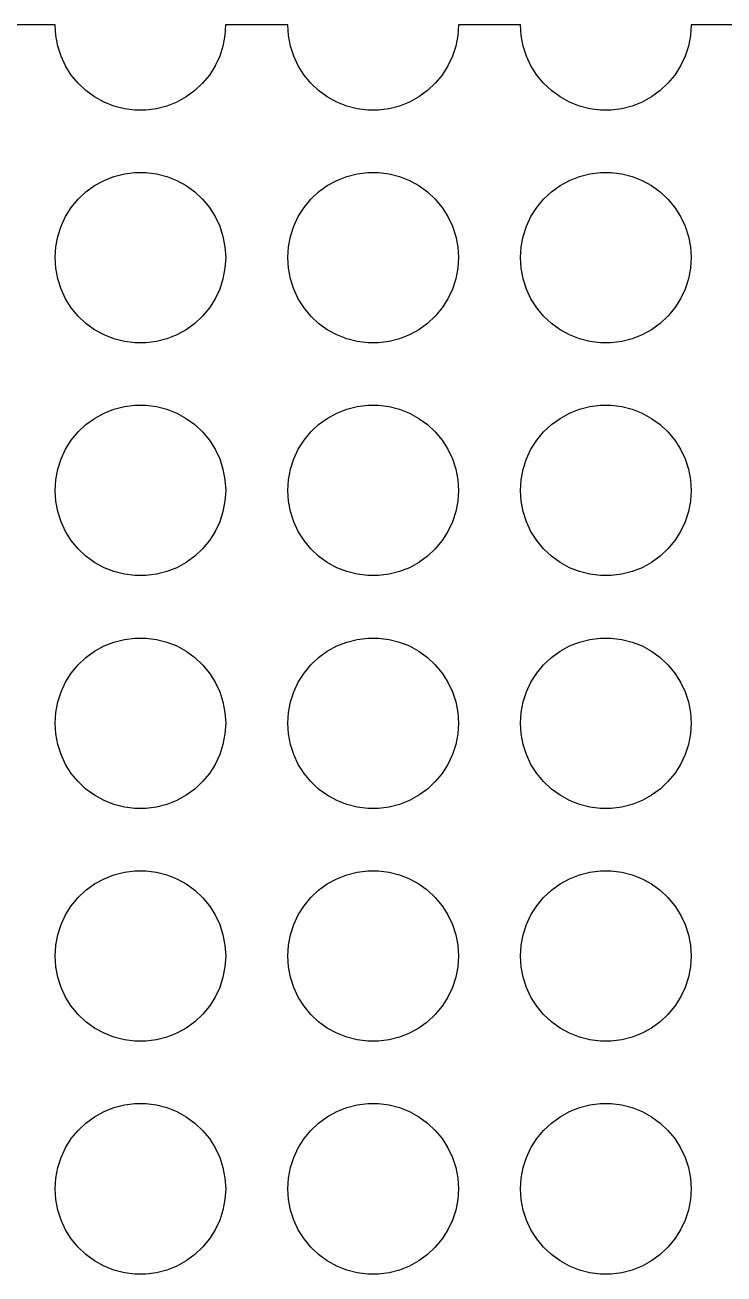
# Model space of a CAD drawing. Header units: metres. Extents: x -180 to 180, y -157 to 157.
# Drawn here: x 37.6 to 82.6, y 77 to 157.5 of the extents above; entities that cross this region are included whole.
import ezdxf

# ---------------------------------------------------------------- set-up
doc = ezdxf.new("R2010")
doc.units = ezdxf.units.M

msp = doc.modelspace()

# ---------------------------------------------------------------- linework, layer by layer
for p, q in [((39.5006, 157.49), (35.4994, 157.49)), ((39.5434, 156.811), (39.5006, 157.49)), ((50.4994, 157.49), (50.4566, 156.811)), ((54.5006, 157.49), (50.4994, 157.49)), ((54.5434, 156.811), (54.5006, 157.49)), ((65.4994, 157.49), (65.4566, 156.811)), ((69.5006, 157.49), (65.4994, 157.49)), ((69.5434, 156.811), (69.5006, 157.49)), ((80.4994, 157.49), (80.4566, 156.811)), ((84.5006, 157.49), (80.4994, 157.49)), ((39.6728, 156.132), (39.5434, 156.811)), ((39.8862, 155.475), (39.6728, 156.132)), ((50.3272, 156.132), (50.1138, 155.475)), ((50.4566, 156.811), (50.3272, 156.132)), ((54.6728, 156.132), (54.5434, 156.811)), ((54.8862, 155.475), (54.6728, 156.132)), ((65.3272, 156.132), (65.1138, 155.475)), ((65.4566, 156.811), (65.3272, 156.132)), ((69.6728, 156.132), (69.5434, 156.811)), ((69.8862, 155.475), (69.6728, 156.132)), ((80.3272, 156.132), (80.1138, 155.475)), ((80.4566, 156.811), (80.3272, 156.132)), ((40.1803, 154.85), (39.8862, 155.475)), ((50.1138, 155.475), (49.8197, 154.85)), ((55.1803, 154.85), (54.8862, 155.475)), ((65.1138, 155.475), (64.8197, 154.85)), ((70.1803, 154.85), (69.8862, 155.475)), ((80.1138, 155.475), (79.8197, 154.85)), ((40.5504, 154.267), (40.1803, 154.85)), ((49.8197, 154.85), (49.4496, 154.267)), ((55.5504, 154.267), (55.1803, 154.85)), ((64.8197, 154.85), (64.4496, 154.267)), ((70.5504, 154.267), (70.1803, 154.85)), ((79.8197, 154.85), (79.4496, 154.267)), ((40.9907, 153.735), (40.5504, 154.267)), ((41.4942, 153.262), (40.9907, 153.735)), ((49.0093, 153.735), (48.5058, 153.262)), ((49.4496, 154.267), (49.0093, 153.735)), ((55.9907, 153.735), (55.5504, 154.267)), ((56.4942, 153.262), (55.9907, 153.735)), ((64.0093, 153.735), (63.5058, 153.262)), ((64.4496, 154.267), (64.0093, 153.735)), ((70.9907, 153.735), (70.5504, 154.267)), ((71.4942, 153.262), (70.9907, 153.735)), ((79.0093, 153.735), (78.5058, 153.262)), ((79.4496, 154.267), (79.0093, 153.735)), ((42.0529, 152.856), (41.4942, 153.262)), ((48.5058, 153.262), (47.947, 152.856)), ((57.0529, 152.856), (56.4942, 153.262)), ((63.5058, 153.262), (62.947, 152.856)), ((72.0529, 152.856), (71.4942, 153.262)), ((78.5058, 153.262), (77.947, 152.856)), ((42.6582, 152.523), (42.0529, 152.856)), ((43.3004, 152.269), (42.6582, 152.523)), ((43.9694, 152.097), (43.3004, 152.269)), ((46.6996, 152.269), (46.0306, 152.097)), ((47.3418, 152.523), (46.6996, 152.269)), ((47.947, 152.856), (47.3418, 152.523)), ((57.6582, 152.523), (57.0529, 152.856)), ((58.3004, 152.269), (57.6582, 152.523)), ((58.9694, 152.097), (58.3004, 152.269)), ((61.6996, 152.269), (61.0306, 152.097)), ((62.3418, 152.523), (61.6996, 152.269)), ((62.947, 152.856), (62.3418, 152.523)), ((72.6582, 152.523), (72.0529, 152.856)), ((73.3004, 152.269), (72.6582, 152.523)), ((73.9694, 152.097), (73.3004, 152.269)), ((76.6996, 152.269), (76.0306, 152.097)), ((77.3418, 152.523), (76.6996, 152.269)), ((77.947, 152.856), (77.3418, 152.523)), ((44.6546, 152.011), (43.9694, 152.097)), ((45.3453, 152.011), (44.6546, 152.011)), ((46.0306, 152.097), (45.3453, 152.011)), ((59.6546, 152.011), (58.9694, 152.097)), ((60.3453, 152.011), (59.6546, 152.011)), ((61.0306, 152.097), (60.3453, 152.011)), ((74.6546, 152.011), (73.9694, 152.097)), ((75.3453, 152.011), (74.6546, 152.011)), ((76.0306, 152.097), (75.3453, 152.011)), ((42.0529, 147.144), (42.6582, 147.477)), ((42.6582, 147.477), (43.3004, 147.731)), ((43.3004, 147.731), (43.9694, 147.903)), ((43.9694, 147.903), (44.6546, 147.989)), ((44.6546, 147.989), (45.3453, 147.989)), ((45.3453, 147.989), (46.0306, 147.903)), ((46.0306, 147.903), (46.6996, 147.731)), ((46.6996, 147.731), (47.3418, 147.477)), ((47.3418, 147.477), (47.947, 147.144)), ((57.0529, 147.144), (57.6582, 147.477)), ((57.6582, 147.477), (58.3004, 147.731)), ((58.3004, 147.731), (58.9694, 147.903)), ((58.9694, 147.903), (59.6546, 147.989)), ((59.6546, 147.989), (60.3453, 147.989)), ((60.3453, 147.989), (61.0306, 147.903)), ((61.0306, 147.903), (61.6996, 147.731)), ((61.6996, 147.731), (62.3418, 147.477)), ((62.3418, 147.477), (62.947, 147.144)), ((72.0529, 147.144), (72.6582, 147.477)), ((72.6582, 147.477), (73.3004, 147.731)), ((73.3004, 147.731), (73.9694, 147.903)), ((73.9694, 147.903), (74.6546, 147.989)), ((74.6546, 147.989), (75.3453, 147.989)), ((75.3453, 147.989), (76.0306, 147.903)), ((76.0306, 147.903), (76.6996, 147.731)), ((76.6996, 147.731), (77.3418, 147.477)), ((77.3418, 147.477), (77.947, 147.144)), ((40.9907, 146.265), (41.4942, 146.738)), ((41.4942, 146.738), (42.0529, 147.144)), ((47.947, 147.144), (48.5058, 146.738)), ((48.5058, 146.738), (49.0093, 146.265)), ((55.9907, 146.265), (56.4942, 146.738)), ((56.4942, 146.738), (57.0529, 147.144)), ((62.947, 147.144), (63.5058, 146.738)), ((63.5058, 146.738), (64.0093, 146.265)), ((70.9907, 146.265), (71.4942, 146.738)), ((71.4942, 146.738), (72.0529, 147.144)), ((77.947, 147.144), (78.5058, 146.738)), ((78.5058, 146.738), (79.0093, 146.265)), ((40.1803, 145.15), (40.5504, 145.733)), ((40.5504, 145.733), (40.9907, 146.265)), ((49.0093, 146.265), (49.4496, 145.733)), ((49.4496, 145.733), (49.8197, 145.15)), ((55.1803, 145.15), (55.5504, 145.733)), ((55.5504, 145.733), (55.9907, 146.265)), ((64.0093, 146.265), (64.4496, 145.733)), ((64.4496, 145.733), (64.8197, 145.15)), ((70.1803, 145.15), (70.5504, 145.733)), ((70.5504, 145.733), (70.9907, 146.265)), ((79.0093, 146.265), (79.4496, 145.733)), ((79.4496, 145.733), (79.8197, 145.15)), ((39.8862, 144.525), (40.1803, 145.15)), ((49.8197, 145.15), (50.1138, 144.525)), ((54.8862, 144.525), (55.1803, 145.15)), ((64.8197, 145.15), (65.1138, 144.525)), ((69.8862, 144.525), (70.1803, 145.15)), ((79.8197, 145.15), (80.1138, 144.525)), ((39.6728, 143.868), (39.8862, 144.525)), ((50.1138, 144.525), (50.3272, 143.868)), ((54.6728, 143.868), (54.8862, 144.525)), ((65.1138, 144.525), (65.3272, 143.868)), ((69.6728, 143.868), (69.8862, 144.525)), ((80.1138, 144.525), (80.3272, 143.868)), ((39.5434, 143.189), (39.6728, 143.868)), ((50.3272, 143.868), (50.4566, 143.189)), ((54.5434, 143.189), (54.6728, 143.868)), ((65.3272, 143.868), (65.4566, 143.189)), ((69.5434, 143.189), (69.6728, 143.868)), ((80.3272, 143.868), (80.4566, 143.189)), ((39.5, 142.5), (39.5434, 143.189)), ((39.5434, 141.811), (39.5, 142.5)), ((50.4566, 143.189), (50.5, 142.5)), ((50.5, 142.5), (50.4566, 141.811)), ((54.5, 142.5), (54.5434, 143.189)), ((54.5434, 141.811), (54.5, 142.5)), ((65.4566, 143.189), (65.5, 142.5)), ((65.5, 142.5), (65.4566, 141.811)), ((69.5, 142.5), (69.5434, 143.189)), ((69.5434, 141.811), (69.5, 142.5)), ((80.4566, 143.189), (80.5, 142.5)), ((80.5, 142.5), (80.4566, 141.811)), ((39.6728, 141.132), (39.5434, 141.811)), ((50.4566, 141.811), (50.3272, 141.132)), ((54.6728, 141.132), (54.5434, 141.811)), ((65.4566, 141.811), (65.3272, 141.132)), ((69.6728, 141.132), (69.5434, 141.811)), ((80.4566, 141.811), (80.3272, 141.132)), ((39.8862, 140.475), (39.6728, 141.132)), ((50.3272, 141.132), (50.1138, 140.475)), ((54.8862, 140.475), (54.6728, 141.132)), ((65.3272, 141.132), (65.1138, 140.475)), ((69.8862, 140.475), (69.6728, 141.132)), ((80.3272, 141.132), (80.1138, 140.475)), ((40.1803, 139.85), (39.8862, 140.475)), ((50.1138, 140.475), (49.8197, 139.85)), ((55.1803, 139.85), (54.8862, 140.475)), ((65.1138, 140.475), (64.8197, 139.85)), ((70.1803, 139.85), (69.8862, 140.475)), ((80.1138, 140.475), (79.8197, 139.85)), ((40.5504, 139.267), (40.1803, 139.85)), ((40.9907, 138.735), (40.5504, 139.267)), ((49.4496, 139.267), (49.0093, 138.735)), ((49.8197, 139.85), (49.4496, 139.267)), ((55.5504, 139.267), (55.1803, 139.85)), ((55.9907, 138.735), (55.5504, 139.267)), ((64.4496, 139.267), (64.0093, 138.735)), ((64.8197, 139.85), (64.4496, 139.267)), ((70.5504, 139.267), (70.1803, 139.85)), ((70.9907, 138.735), (70.5504, 139.267)), ((79.4496, 139.267), (79.0093, 138.735)), ((79.8197, 139.85), (79.4496, 139.267)), ((41.4942, 138.262), (40.9907, 138.735)), ((49.0093, 138.735), (48.5058, 138.262)), ((56.4942, 138.262), (55.9907, 138.735)), ((64.0093, 138.735), (63.5058, 138.262)), ((71.4942, 138.262), (70.9907, 138.735)), ((79.0093, 138.735), (78.5058, 138.262)), ((42.0529, 137.856), (41.4942, 138.262)), ((42.6582, 137.523), (42.0529, 137.856)), ((47.947, 137.856), (47.3418, 137.523)), ((48.5058, 138.262), (47.947, 137.856)), ((57.0529, 137.856), (56.4942, 138.262)), ((57.6582, 137.523), (57.0529, 137.856)), ((62.947, 137.856), (62.3418, 137.523)), ((63.5058, 138.262), (62.947, 137.856)), ((72.0529, 137.856), (71.4942, 138.262)), ((72.6582, 137.523), (72.0529, 137.856)), ((77.947, 137.856), (77.3418, 137.523)), ((78.5058, 138.262), (77.947, 137.856)), ((43.3004, 137.269), (42.6582, 137.523)), ((43.9694, 137.097), (43.3004, 137.269)), ((44.6546, 137.011), (43.9694, 137.097)), ((45.3453, 137.011), (44.6546, 137.011)), ((46.0306, 137.097), (45.3453, 137.011)), ((46.6996, 137.269), (46.0306, 137.097)), ((47.3418, 137.523), (46.6996, 137.269)), ((58.3004, 137.269), (57.6582, 137.523)), ((58.9694, 137.097), (58.3004, 137.269)), ((59.6546, 137.011), (58.9694, 137.097)), ((60.3453, 137.011), (59.6546, 137.011)), ((61.0306, 137.097), (60.3453, 137.011)), ((61.6996, 137.269), (61.0306, 137.097)), ((62.3418, 137.523), (61.6996, 137.269)), ((73.3004, 137.269), (72.6582, 137.523)), ((73.9694, 137.097), (73.3004, 137.269)), ((74.6546, 137.011), (73.9694, 137.097)), ((75.3453, 137.011), (74.6546, 137.011)), ((76.0306, 137.097), (75.3453, 137.011)), ((76.6996, 137.269), (76.0306, 137.097)), ((77.3418, 137.523), (76.6996, 137.269)), ((43.3004, 132.731), (43.9694, 132.903)), ((43.9694, 132.903), (44.6546, 132.989)), ((44.6546, 132.989), (45.3453, 132.989)), ((45.3453, 132.989), (46.0306, 132.903)), ((46.0306, 132.903), (46.6996, 132.731)), ((58.3004, 132.731), (58.9694, 132.903)), ((58.9694, 132.903), (59.6546, 132.989)), ((59.6546, 132.989), (60.3453, 132.989)), ((60.3453, 132.989), (61.0306, 132.903)), ((61.0306, 132.903), (61.6996, 132.731)), ((73.3004, 132.731), (73.9694, 132.903)), ((73.9694, 132.903), (74.6546, 132.989)), ((74.6546, 132.989), (75.3453, 132.989)), ((75.3453, 132.989), (76.0306, 132.903)), ((76.0306, 132.903), (76.6996, 132.731)), ((41.4942, 131.738), (42.0529, 132.144)), ((42.0529, 132.144), (42.6582, 132.477)), ((42.6582, 132.477), (43.3004, 132.731)), ((46.6996, 132.731), (47.3418, 132.477)), ((47.3418, 132.477), (47.947, 132.144)), ((47.947, 132.144), (48.5058, 131.738)), ((56.4942, 131.738), (57.0529, 132.144)), ((57.0529, 132.144), (57.6582, 132.477)), ((57.6582, 132.477), (58.3004, 132.731)), ((61.6996, 132.731), (62.3418, 132.477)), ((62.3418, 132.477), (62.947, 132.144)), ((62.947, 132.144), (63.5058, 131.738)), ((71.4942, 131.738), (72.0529, 132.144)), ((72.0529, 132.144), (72.6582, 132.477)), ((72.6582, 132.477), (73.3004, 132.731)), ((76.6996, 132.731), (77.3418, 132.477)), ((77.3418, 132.477), (77.947, 132.144)), ((77.947, 132.144), (78.5058, 131.738)), ((40.5504, 130.733), (40.9907, 131.265)), ((40.9907, 131.265), (41.4942, 131.738)), ((48.5058, 131.738), (49.0093, 131.265)), ((49.0093, 131.265), (49.4496, 130.733)), ((55.5504, 130.733), (55.9907, 131.265)), ((55.9907, 131.265), (56.4942, 131.738)), ((63.5058, 131.738), (64.0093, 131.265)), ((64.0093, 131.265), (64.4496, 130.733)), ((70.5504, 130.733), (70.9907, 131.265)), ((70.9907, 131.265), (71.4942, 131.738)), ((78.5058, 131.738), (79.0093, 131.265)), ((79.0093, 131.265), (79.4496, 130.733)), ((40.1803, 130.15), (40.5504, 130.733)), ((49.4496, 130.733), (49.8197, 130.15)), ((55.1803, 130.15), (55.5504, 130.733)), ((64.4496, 130.733), (64.8197, 130.15)), ((70.1803, 130.15), (70.5504, 130.733)), ((79.4496, 130.733), (79.8197, 130.15)), ((39.8862, 129.525), (40.1803, 130.15)), ((49.8197, 130.15), (50.1138, 129.525)), ((54.8862, 129.525), (55.1803, 130.15)), ((64.8197, 130.15), (65.1138, 129.525)), ((69.8862, 129.525), (70.1803, 130.15)), ((79.8197, 130.15), (80.1138, 129.525)), ((39.5434, 128.189), (39.6728, 128.868)), ((39.6728, 128.868), (39.8862, 129.525)), ((50.1138, 129.525), (50.3272, 128.868)), ((50.3272, 128.868), (50.4566, 128.189)), ((54.5434, 128.189), (54.6728, 128.868)), ((54.6728, 128.868), (54.8862, 129.525)), ((65.1138, 129.525), (65.3272, 128.868)), ((65.3272, 128.868), (65.4566, 128.189)), ((69.5434, 128.189), (69.6728, 128.868)), ((69.6728, 128.868), (69.8862, 129.525)), ((80.1138, 129.525), (80.3272, 128.868)), ((80.3272, 128.868), (80.4566, 128.189)), ((39.5, 127.5), (39.5434, 128.189)), ((50.4566, 128.189), (50.5, 127.5)), ((54.5, 127.5), (54.5434, 128.189)), ((65.4566, 128.189), (65.5, 127.5)), ((69.5, 127.5), (69.5434, 128.189)), ((80.4566, 128.189), (80.5, 127.5)), ((39.5434, 126.811), (39.5, 127.5)), ((50.5, 127.5), (50.4566, 126.811)), ((54.5434, 126.811), (54.5, 127.5)), ((65.5, 127.5), (65.4566, 126.811)), ((69.5434, 126.811), (69.5, 127.5)), ((80.5, 127.5), (80.4566, 126.811)), ((39.6728, 126.132), (39.5434, 126.811)), ((50.4566, 126.811), (50.3272, 126.132)), ((54.6728, 126.132), (54.5434, 126.811)), ((65.4566, 126.811), (65.3272, 126.132)), ((69.6728, 126.132), (69.5434, 126.811)), ((80.4566, 126.811), (80.3272, 126.132)), ((39.8862, 125.475), (39.6728, 126.132)), ((50.3272, 126.132), (50.1138, 125.475)), ((54.8862, 125.475), (54.6728, 126.132)), ((65.3272, 126.132), (65.1138, 125.475)), ((69.8862, 125.475), (69.6728, 126.132)), ((80.3272, 126.132), (80.1138, 125.475)), ((40.1803, 124.85), (39.8862, 125.475)), ((40.5504, 124.267), (40.1803, 124.85)), ((49.8197, 124.85), (49.4496, 124.267)), ((50.1138, 125.475), (49.8197, 124.85)), ((55.1803, 124.85), (54.8862, 125.475)), ((55.5504, 124.267), (55.1803, 124.85)), ((64.8197, 124.85), (64.4496, 124.267)), ((65.1138, 125.475), (64.8197, 124.85)), ((70.1803, 124.85), (69.8862, 125.475)), ((70.5504, 124.267), (70.1803, 124.85)), ((79.8197, 124.85), (79.4496, 124.267)), ((80.1138, 125.475), (79.8197, 124.85)), ((40.9907, 123.735), (40.5504, 124.267)), ((49.4496, 124.267), (49.0093, 123.735)), ((55.9907, 123.735), (55.5504, 124.267)), ((64.4496, 124.267), (64.0093, 123.735)), ((70.9907, 123.735), (70.5504, 124.267)), ((79.4496, 124.267), (79.0093, 123.735)), ((41.4942, 123.262), (40.9907, 123.735)), ((42.0529, 122.856), (41.4942, 123.262)), ((48.5058, 123.262), (47.947, 122.856)), ((49.0093, 123.735), (48.5058, 123.262)), ((56.4942, 123.262), (55.9907, 123.735)), ((57.0529, 122.856), (56.4942, 123.262)), ((63.5058, 123.262), (62.947, 122.856)), ((64.0093, 123.735), (63.5058, 123.262)), ((71.4942, 123.262), (70.9907, 123.735)), ((72.0529, 122.856), (71.4942, 123.262)), ((78.5058, 123.262), (77.947, 122.856)), ((79.0093, 123.735), (78.5058, 123.262)), ((42.6582, 122.523), (42.0529, 122.856)), ((43.3004, 122.269), (42.6582, 122.523)), ((47.3418, 122.523), (46.6996, 122.269)), ((47.947, 122.856), (47.3418, 122.523)), ((57.6582, 122.523), (57.0529, 122.856)), ((58.3004, 122.269), (57.6582, 122.523)), ((62.3418, 122.523), (61.6996, 122.269)), ((62.947, 122.856), (62.3418, 122.523)), ((72.6582, 122.523), (72.0529, 122.856)), ((73.3004, 122.269), (72.6582, 122.523)), ((77.3418, 122.523), (76.6996, 122.269)), ((77.947, 122.856), (77.3418, 122.523)), ((43.9694, 122.097), (43.3004, 122.269)), ((44.6546, 122.011), (43.9694, 122.097)), ((45.3453, 122.011), (44.6546, 122.011)), ((46.0306, 122.097), (45.3453, 122.011)), ((46.6996, 122.269), (46.0306, 122.097)), ((58.9694, 122.097), (58.3004, 122.269)), ((59.6546, 122.011), (58.9694, 122.097)), ((60.3453, 122.011), (59.6546, 122.011)), ((61.0306, 122.097), (60.3453, 122.011)), ((61.6996, 122.269), (61.0306, 122.097)), ((73.9694, 122.097), (73.3004, 122.269)), ((74.6546, 122.011), (73.9694, 122.097)), ((75.3453, 122.011), (74.6546, 122.011)), ((76.0306, 122.097), (75.3453, 122.011)), ((76.6996, 122.269), (76.0306, 122.097)), ((42.6582, 117.477), (43.3004, 117.731)), ((43.3004, 117.731), (43.9694, 117.903)), ((43.9694, 117.903), (44.6546, 117.989)), ((44.6546, 117.989), (45.3453, 117.989)), ((45.3453, 117.989), (46.0306, 117.903)), ((46.0306, 117.903), (46.6996, 117.731)), ((46.6996, 117.731), (47.3418, 117.477)), ((57.6582, 117.477), (58.3004, 117.731)), ((58.3004, 117.731), (58.9694, 117.903)), ((58.9694, 117.903), (59.6546, 117.989)), ((59.6546, 117.989), (60.3453, 117.989)), ((60.3453, 117.989), (61.0306, 117.903)), ((61.0306, 117.903), (61.6996, 117.731)), ((61.6996, 117.731), (62.3418, 117.477)), ((72.6582, 117.477), (73.3004, 117.731)), ((73.3004, 117.731), (73.9694, 117.903)), ((73.9694, 117.903), (74.6546, 117.989)), ((74.6546, 117.989), (75.3453, 117.989)), ((75.3453, 117.989), (76.0306, 117.903)), ((76.0306, 117.903), (76.6996, 117.731)), ((76.6996, 117.731), (77.3418, 117.477)), ((40.9907, 116.265), (41.4942, 116.738)), ((41.4942, 116.738), (42.0529, 117.144)), ((42.0529, 117.144), (42.6582, 117.477)), ((47.3418, 117.477), (47.947, 117.144)), ((47.947, 117.144), (48.5058, 116.738)), ((48.5058, 116.738), (49.0093, 116.265)), ((55.9907, 116.265), (56.4942, 116.738)), ((56.4942, 116.738), (57.0529, 117.144)), ((57.0529, 117.144), (57.6582, 117.477)), ((62.3418, 117.477), (62.947, 117.144)), ((62.947, 117.144), (63.5058, 116.738)), ((63.5058, 116.738), (64.0093, 116.265)), ((70.9907, 116.265), (71.4942, 116.738)), ((71.4942, 116.738), (72.0529, 117.144)), ((72.0529, 117.144), (72.6582, 117.477)), ((77.3418, 117.477), (77.947, 117.144)), ((77.947, 117.144), (78.5058, 116.738)), ((78.5058, 116.738), (79.0093, 116.265)), ((40.5504, 115.733), (40.9907, 116.265)), ((49.0093, 116.265), (49.4496, 115.733)), ((55.5504, 115.733), (55.9907, 116.265)), ((64.0093, 116.265), (64.4496, 115.733)), ((70.5504, 115.733), (70.9907, 116.265)), ((79.0093, 116.265), (79.4496, 115.733)), ((39.8862, 114.525), (40.1803, 115.15)), ((40.1803, 115.15), (40.5504, 115.733)), ((49.4496, 115.733), (49.8197, 115.15)), ((49.8197, 115.15), (50.1138, 114.525)), ((54.8862, 114.525), (55.1803, 115.15)), ((55.1803, 115.15), (55.5504, 115.733)), ((64.4496, 115.733), (64.8197, 115.15)), ((64.8197, 115.15), (65.1138, 114.525)), ((69.8862, 114.525), (70.1803, 115.15)), ((70.1803, 115.15), (70.5504, 115.733)), ((79.4496, 115.733), (79.8197, 115.15)), ((79.8197, 115.15), (80.1138, 114.525)), ((39.6728, 113.868), (39.8862, 114.525)), ((50.1138, 114.525), (50.3272, 113.868)), ((54.6728, 113.868), (54.8862, 114.525)), ((65.1138, 114.525), (65.3272, 113.868)), ((69.6728, 113.868), (69.8862, 114.525)), ((80.1138, 114.525), (80.3272, 113.868)), ((39.5434, 113.189), (39.6728, 113.868)), ((50.3272, 113.868), (50.4566, 113.189)), ((54.5434, 113.189), (54.6728, 113.868)), ((65.3272, 113.868), (65.4566, 113.189)), ((69.5434, 113.189), (69.6728, 113.868)), ((80.3272, 113.868), (80.4566, 113.189)), ((39.5, 112.5), (39.5434, 113.189)), ((50.4566, 113.189), (50.5, 112.5)), ((54.5, 112.5), (54.5434, 113.189)), ((65.4566, 113.189), (65.5, 112.5)), ((69.5, 112.5), (69.5434, 113.189)), ((80.4566, 113.189), (80.5, 112.5)), ((39.5434, 111.811), (39.5, 112.5)), ((50.5, 112.5), (50.4566, 111.811)), ((54.5434, 111.811), (54.5, 112.5)), ((65.5, 112.5), (65.4566, 111.811)), ((69.5434, 111.811), (69.5, 112.5)), ((80.5, 112.5), (80.4566, 111.811)), ((39.6728, 111.132), (39.5434, 111.811)), ((39.8862, 110.475), (39.6728, 111.132)), ((50.3272, 111.132), (50.1138, 110.475)), ((50.4566, 111.811), (50.3272, 111.132)), ((54.6728, 111.132), (54.5434, 111.811)), ((54.8862, 110.475), (54.6728, 111.132)), ((65.3272, 111.132), (65.1138, 110.475)), ((65.4566, 111.811), (65.3272, 111.132)), ((69.6728, 111.132), (69.5434, 111.811)), ((69.8862, 110.475), (69.6728, 111.132)), ((80.3272, 111.132), (80.1138, 110.475)), ((80.4566, 111.811), (80.3272, 111.132)), ((40.1803, 109.85), (39.8862, 110.475)), ((50.1138, 110.475), (49.8197, 109.85)), ((55.1803, 109.85), (54.8862, 110.475)), ((65.1138, 110.475), (64.8197, 109.85)), ((70.1803, 109.85), (69.8862, 110.475)), ((80.1138, 110.475), (79.8197, 109.85)), ((40.5504, 109.267), (40.1803, 109.85)), ((49.8197, 109.85), (49.4496, 109.267)), ((55.5504, 109.267), (55.1803, 109.85)), ((64.8197, 109.85), (64.4496, 109.267)), ((70.5504, 109.267), (70.1803, 109.85)), ((79.8197, 109.85), (79.4496, 109.267)), ((40.9907, 108.735), (40.5504, 109.267)), ((41.4942, 108.262), (40.9907, 108.735)), ((49.0093, 108.735), (48.5058, 108.262)), ((49.4496, 109.267), (49.0093, 108.735)), ((55.9907, 108.735), (55.5504, 109.267)), ((56.4942, 108.262), (55.9907, 108.735)), ((64.0093, 108.735), (63.5058, 108.262)), ((64.4496, 109.267), (64.0093, 108.735)), ((70.9907, 108.735), (70.5504, 109.267)), ((71.4942, 108.262), (70.9907, 108.735)), ((79.0093, 108.735), (78.5058, 108.262)), ((79.4496, 109.267), (79.0093, 108.735)), ((42.0529, 107.856), (41.4942, 108.262)), ((42.6582, 107.523), (42.0529, 107.856)), ((47.947, 107.856), (47.3418, 107.523)), ((48.5058, 108.262), (47.947, 107.856)), ((57.0529, 107.856), (56.4942, 108.262)), ((57.6582, 107.523), (57.0529, 107.856)), ((62.947, 107.856), (62.3418, 107.523)), ((63.5058, 108.262), (62.947, 107.856)), ((72.0529, 107.856), (71.4942, 108.262)), ((72.6582, 107.523), (72.0529, 107.856)), ((77.947, 107.856), (77.3418, 107.523)), ((78.5058, 108.262), (77.947, 107.856)), ((43.3004, 107.269), (42.6582, 107.523)), ((43.9694, 107.097), (43.3004, 107.269)), ((44.6546, 107.011), (43.9694, 107.097)), ((46.0306, 107.097), (45.3453, 107.011)), ((46.6996, 107.269), (46.0306, 107.097)), ((47.3418, 107.523), (46.6996, 107.269)), ((58.3004, 107.269), (57.6582, 107.523)), ((58.9694, 107.097), (58.3004, 107.269)), ((59.6546, 107.011), (58.9694, 107.097)), ((61.0306, 107.097), (60.3453, 107.011)), ((61.6996, 107.269), (61.0306, 107.097)), ((62.3418, 107.523), (61.6996, 107.269)), ((73.3004, 107.269), (72.6582, 107.523)), ((73.9694, 107.097), (73.3004, 107.269)), ((74.6546, 107.011), (73.9694, 107.097)), ((76.0306, 107.097), (75.3453, 107.011)), ((76.6996, 107.269), (76.0306, 107.097)), ((77.3418, 107.523), (76.6996, 107.269)), ((45.3453, 107.011), (44.6546, 107.011)), ((60.3453, 107.011), (59.6546, 107.011)), ((75.3453, 107.011), (74.6546, 107.011)), ((42.0529, 102.144), (42.6582, 102.477)), ((42.6582, 102.477), (43.3004, 102.731)), ((43.3004, 102.731), (43.9694, 102.903)), ((43.9694, 102.903), (44.6546, 102.989)), ((44.6546, 102.989), (45.3453, 102.989)), ((45.3453, 102.989), (46.0306, 102.903)), ((46.0306, 102.903), (46.6996, 102.731)), ((46.6996, 102.731), (47.3418, 102.477)), ((47.3418, 102.477), (47.947, 102.144)), ((57.0529, 102.144), (57.6582, 102.477)), ((57.6582, 102.477), (58.3004, 102.731)), ((58.3004, 102.731), (58.9694, 102.903)), ((58.9694, 102.903), (59.6546, 102.989)), ((59.6546, 102.989), (60.3453, 102.989)), ((60.3453, 102.989), (61.0306, 102.903)), ((61.0306, 102.903), (61.6996, 102.731)), ((61.6996, 102.731), (62.3418, 102.477)), ((62.3418, 102.477), (62.947, 102.144)), ((72.0529, 102.144), (72.6582, 102.477)), ((72.6582, 102.477), (73.3004, 102.731)), ((73.3004, 102.731), (73.9694, 102.903)), ((73.9694, 102.903), (74.6546, 102.989)), ((74.6546, 102.989), (75.3453, 102.989)), ((75.3453, 102.989), (76.0306, 102.903)), ((76.0306, 102.903), (76.6996, 102.731)), ((76.6996, 102.731), (77.3418, 102.477)), ((77.3418, 102.477), (77.947, 102.144)), ((40.9907, 101.265), (41.4942, 101.738)), ((41.4942, 101.738), (42.0529, 102.144)), ((47.947, 102.144), (48.5058, 101.738)), ((48.5058, 101.738), (49.0093, 101.265)), ((55.9907, 101.265), (56.4942, 101.738)), ((56.4942, 101.738), (57.0529, 102.144)), ((62.947, 102.144), (63.5058, 101.738)), ((63.5058, 101.738), (64.0093, 101.265)), ((70.9907, 101.265), (71.4942, 101.738)), ((71.4942, 101.738), (72.0529, 102.144)), ((77.947, 102.144), (78.5058, 101.738)), ((78.5058, 101.738), (79.0093, 101.265)), ((40.1803, 100.15), (40.5504, 100.733)), ((40.5504, 100.733), (40.9907, 101.265)), ((49.0093, 101.265), (49.4496, 100.733)), ((49.4496, 100.733), (49.8197, 100.15)), ((55.1803, 100.15), (55.5504, 100.733)), ((55.5504, 100.733), (55.9907, 101.265)), ((64.0093, 101.265), (64.4496, 100.733)), ((64.4496, 100.733), (64.8197, 100.15)), ((70.1803, 100.15), (70.5504, 100.733)), ((70.5504, 100.733), (70.9907, 101.265)), ((79.0093, 101.265), (79.4496, 100.733)), ((79.4496, 100.733), (79.8197, 100.15)), ((39.8862, 99.5247), (40.1803, 100.15)), ((49.8197, 100.15), (50.1138, 99.5247)), ((54.8862, 99.5247), (55.1803, 100.15)), ((64.8197, 100.15), (65.1138, 99.5247)), ((69.8862, 99.5247), (70.1803, 100.15)), ((79.8197, 100.15), (80.1138, 99.5247)), ((39.6728, 98.8678), (39.8862, 99.5247)), ((50.1138, 99.5247), (50.3272, 98.8678)), ((54.6728, 98.8678), (54.8862, 99.5247)), ((65.1138, 99.5247), (65.3272, 98.8678)), ((69.6728, 98.8678), (69.8862, 99.5247)), ((80.1138, 99.5247), (80.3272, 98.8678)), ((39.5, 97.5), (39.5434, 98.1893)), ((39.5434, 98.1893), (39.6728, 98.8678)), ((50.3272, 98.8678), (50.4566, 98.1893)), ((50.4566, 98.1893), (50.5, 97.5)), ((54.5, 97.5), (54.5434, 98.1893)), ((54.5434, 98.1893), (54.6728, 98.8678)), ((65.3272, 98.8678), (65.4566, 98.1893)), ((65.4566, 98.1893), (65.5, 97.5)), ((69.5, 97.5), (69.5434, 98.1893)), ((69.5434, 98.1893), (69.6728, 98.8678)), ((80.3272, 98.8678), (80.4566, 98.1893)), ((80.4566, 98.1893), (80.5, 97.5)), ((39.5434, 96.8107), (39.5, 97.5)), ((50.5, 97.5), (50.4566, 96.8107)), ((54.5434, 96.8107), (54.5, 97.5)), ((65.5, 97.5), (65.4566, 96.8107)), ((69.5434, 96.8107), (69.5, 97.5)), ((80.5, 97.5), (80.4566, 96.8107)), ((39.6728, 96.1322), (39.5434, 96.8107)), ((50.4566, 96.8107), (50.3272, 96.1322)), ((54.6728, 96.1322), (54.5434, 96.8107)), ((65.4566, 96.8107), (65.3272, 96.1322)), ((69.6728, 96.1322), (69.5434, 96.8107)), ((80.4566, 96.8107), (80.3272, 96.1322)), ((39.8862, 95.4753), (39.6728, 96.1322)), ((50.3272, 96.1322), (50.1138, 95.4753)), ((54.8862, 95.4753), (54.6728, 96.1322)), ((65.3272, 96.1322), (65.1138, 95.4753)), ((69.8862, 95.4753), (69.6728, 96.1322)), ((80.3272, 96.1322), (80.1138, 95.4753)), ((40.1803, 94.8504), (39.8862, 95.4753)), ((50.1138, 95.4753), (49.8197, 94.8504)), ((55.1803, 94.8504), (54.8862, 95.4753)), ((65.1138, 95.4753), (64.8197, 94.8504)), ((70.1803, 94.8504), (69.8862, 95.4753)), ((80.1138, 95.4753), (79.8197, 94.8504)), ((40.5504, 94.2672), (40.1803, 94.8504)), ((40.9907, 93.735), (40.5504, 94.2672)), ((49.4496, 94.2672), (49.0093, 93.735)), ((49.8197, 94.8504), (49.4496, 94.2672)), ((55.5504, 94.2672), (55.1803, 94.8504)), ((55.9907, 93.735), (55.5504, 94.2672)), ((64.4496, 94.2672), (64.0093, 93.735)), ((64.8197, 94.8504), (64.4496, 94.2672)), ((70.5504, 94.2672), (70.1803, 94.8504)), ((70.9907, 93.735), (70.5504, 94.2672)), ((79.4496, 94.2672), (79.0093, 93.735)), ((79.8197, 94.8504), (79.4496, 94.2672)), ((41.4942, 93.2622), (40.9907, 93.735)), ((49.0093, 93.735), (48.5058, 93.2622)), ((56.4942, 93.2622), (55.9907, 93.735)), ((64.0093, 93.735), (63.5058, 93.2622)), ((71.4942, 93.2622), (70.9907, 93.735)), ((79.0093, 93.735), (78.5058, 93.2622)), ((42.0529, 92.8562), (41.4942, 93.2622)), ((42.6582, 92.5235), (42.0529, 92.8562)), ((47.947, 92.8562), (47.3418, 92.5235)), ((48.5058, 93.2622), (47.947, 92.8562)), ((57.0529, 92.8562), (56.4942, 93.2622)), ((57.6582, 92.5235), (57.0529, 92.8562)), ((62.947, 92.8562), (62.3418, 92.5235)), ((63.5058, 93.2622), (62.947, 92.8562)), ((72.0529, 92.8562), (71.4942, 93.2622)), ((72.6582, 92.5235), (72.0529, 92.8562)), ((77.947, 92.8562), (77.3418, 92.5235)), ((78.5058, 93.2622), (77.947, 92.8562)), ((43.3004, 92.2692), (42.6582, 92.5235)), ((43.9694, 92.0974), (43.3004, 92.2692)), ((44.6546, 92.0108), (43.9694, 92.0974)), ((45.3453, 92.0108), (44.6546, 92.0108)), ((46.0306, 92.0974), (45.3453, 92.0108)), ((46.6996, 92.2692), (46.0306, 92.0974)), ((47.3418, 92.5235), (46.6996, 92.2692)), ((58.3004, 92.2692), (57.6582, 92.5235)), ((58.9694, 92.0974), (58.3004, 92.2692)), ((59.6546, 92.0108), (58.9694, 92.0974)), ((60.3453, 92.0108), (59.6546, 92.0108)), ((61.0306, 92.0974), (60.3453, 92.0108)), ((61.6996, 92.2692), (61.0306, 92.0974)), ((62.3418, 92.5235), (61.6996, 92.2692)), ((73.3004, 92.2692), (72.6582, 92.5235)), ((73.9694, 92.0974), (73.3004, 92.2692)), ((74.6546, 92.0108), (73.9694, 92.0974)), ((75.3453, 92.0108), (74.6546, 92.0108)), ((76.0306, 92.0974), (75.3453, 92.0108)), ((76.6996, 92.2692), (76.0306, 92.0974)), ((77.3418, 92.5235), (76.6996, 92.2692)), ((42.6582, 87.4765), (43.3004, 87.7308)), ((43.3004, 87.7308), (43.9694, 87.9026)), ((43.9694, 87.9026), (44.6546, 87.9891)), ((44.6546, 87.9891), (45.3453, 87.9891)), ((45.3453, 87.9891), (46.0306, 87.9026)), ((46.0306, 87.9026), (46.6996, 87.7308)), ((46.6996, 87.7308), (47.3418, 87.4765)), ((57.6582, 87.4765), (58.3004, 87.7308)), ((58.3004, 87.7308), (58.9694, 87.9026)), ((58.9694, 87.9026), (59.6546, 87.9891)), ((59.6546, 87.9891), (60.3453, 87.9891)), ((60.3453, 87.9891), (61.0306, 87.9026)), ((61.0306, 87.9026), (61.6996, 87.7308)), ((61.6996, 87.7308), (62.3418, 87.4765)), ((72.6582, 87.4765), (73.3004, 87.7308)), ((73.3004, 87.7308), (73.9694, 87.9026)), ((73.9694, 87.9026), (74.6546, 87.9891)), ((74.6546, 87.9891), (75.3453, 87.9891)), ((75.3453, 87.9891), (76.0306, 87.9026)), ((76.0306, 87.9026), (76.6996, 87.7308)), ((76.6996, 87.7308), (77.3418, 87.4765)), ((41.4942, 86.7378), (42.0529, 87.1438)), ((42.0529, 87.1438), (42.6582, 87.4765)), ((47.3418, 87.4765), (47.947, 87.1438)), ((47.947, 87.1438), (48.5058, 86.7378)), ((56.4942, 86.7378), (57.0529, 87.1438)), ((57.0529, 87.1438), (57.6582, 87.4765)), ((62.3418, 87.4765), (62.947, 87.1438)), ((62.947, 87.1438), (63.5058, 86.7378)), ((71.4942, 86.7378), (72.0529, 87.1438)), ((72.0529, 87.1438), (72.6582, 87.4765)), ((77.3418, 87.4765), (77.947, 87.1438)), ((77.947, 87.1438), (78.5058, 86.7378)), ((40.5504, 85.7328), (40.9907, 86.265)), ((40.9907, 86.265), (41.4942, 86.7378)), ((48.5058, 86.7378), (49.0093, 86.265)), ((49.0093, 86.265), (49.4496, 85.7328)), ((55.5504, 85.7328), (55.9907, 86.265)), ((55.9907, 86.265), (56.4942, 86.7378)), ((63.5058, 86.7378), (64.0093, 86.265)), ((64.0093, 86.265), (64.4496, 85.7328)), ((70.5504, 85.7328), (70.9907, 86.265)), ((70.9907, 86.265), (71.4942, 86.7378)), ((78.5058, 86.7378), (79.0093, 86.265)), ((79.0093, 86.265), (79.4496, 85.7328)), ((40.1803, 85.1496), (40.5504, 85.7328)), ((49.4496, 85.7328), (49.8197, 85.1496)), ((55.1803, 85.1496), (55.5504, 85.7328)), ((64.4496, 85.7328), (64.8197, 85.1496)), ((70.1803, 85.1496), (70.5504, 85.7328)), ((79.4496, 85.7328), (79.8197, 85.1496)), ((39.6728, 83.8678), (39.8862, 84.5247)), ((39.8862, 84.5247), (40.1803, 85.1496)), ((49.8197, 85.1496), (50.1138, 84.5247)), ((50.1138, 84.5247), (50.3272, 83.8678)), ((54.6728, 83.8678), (54.8862, 84.5247)), ((54.8862, 84.5247), (55.1803, 85.1496)), ((64.8197, 85.1496), (65.1138, 84.5247)), ((65.1138, 84.5247), (65.3272, 83.8678)), ((69.6728, 83.8678), (69.8862, 84.5247)), ((69.8862, 84.5247), (70.1803, 85.1496)), ((79.8197, 85.1496), (80.1138, 84.5247)), ((80.1138, 84.5247), (80.3272, 83.8678)), ((39.5434, 83.1893), (39.6728, 83.8678)), ((50.3272, 83.8678), (50.4566, 83.1893)), ((54.5434, 83.1893), (54.6728, 83.8678)), ((65.3272, 83.8678), (65.4566, 83.1893)), ((69.5434, 83.1893), (69.6728, 83.8678)), ((80.3272, 83.8678), (80.4566, 83.1893)), ((39.5, 82.5), (39.5434, 83.1893)), ((50.4566, 83.1893), (50.5, 82.5)), ((54.5, 82.5), (54.5434, 83.1893)), ((65.4566, 83.1893), (65.5, 82.5)), ((69.5, 82.5), (69.5434, 83.1893)), ((80.4566, 83.1893), (80.5, 82.5)), ((39.5434, 81.8107), (39.5, 82.5)), ((50.5, 82.5), (50.4566, 81.8107)), ((54.5434, 81.8107), (54.5, 82.5)), ((65.5, 82.5), (65.4566, 81.8107)), ((69.5434, 81.8107), (69.5, 82.5)), ((80.5, 82.5), (80.4566, 81.8107)), ((39.6728, 81.1322), (39.5434, 81.8107)), ((50.4566, 81.8107), (50.3272, 81.1322)), ((54.6728, 81.1322), (54.5434, 81.8107)), ((65.4566, 81.8107), (65.3272, 81.1322)), ((69.6728, 81.1322), (69.5434, 81.8107)), ((80.4566, 81.8107), (80.3272, 81.1322)), ((39.8862, 80.4753), (39.6728, 81.1322)), ((50.3272, 81.1322), (50.1138, 80.4753)), ((54.8862, 80.4753), (54.6728, 81.1322)), ((65.3272, 81.1322), (65.1138, 80.4753)), ((69.8862, 80.4753), (69.6728, 81.1322)), ((80.3272, 81.1322), (80.1138, 80.4753)), ((40.1803, 79.8504), (39.8862, 80.4753)), ((40.5504, 79.2672), (40.1803, 79.8504)), ((49.8197, 79.8504), (49.4496, 79.2672)), ((50.1138, 80.4753), (49.8197, 79.8504)), ((55.1803, 79.8504), (54.8862, 80.4753)), ((55.5504, 79.2672), (55.1803, 79.8504)), ((64.8197, 79.8504), (64.4496, 79.2672)), ((65.1138, 80.4753), (64.8197, 79.8504)), ((70.1803, 79.8504), (69.8862, 80.4753)), ((70.5504, 79.2672), (70.1803, 79.8504)), ((79.8197, 79.8504), (79.4496, 79.2672)), ((80.1138, 80.4753), (79.8197, 79.8504)), ((40.9907, 78.735), (40.5504, 79.2672)), ((49.4496, 79.2672), (49.0093, 78.735)), ((55.9907, 78.735), (55.5504, 79.2672)), ((64.4496, 79.2672), (64.0093, 78.735)), ((70.9907, 78.735), (70.5504, 79.2672)), ((79.4496, 79.2672), (79.0093, 78.735)), ((41.4942, 78.2622), (40.9907, 78.735)), ((42.0529, 77.8562), (41.4942, 78.2622)), ((48.5058, 78.2622), (47.947, 77.8562)), ((49.0093, 78.735), (48.5058, 78.2622)), ((56.4942, 78.2622), (55.9907, 78.735)), ((57.0529, 77.8562), (56.4942, 78.2622)), ((63.5058, 78.2622), (62.947, 77.8562)), ((64.0093, 78.735), (63.5058, 78.2622)), ((71.4942, 78.2622), (70.9907, 78.735)), ((72.0529, 77.8562), (71.4942, 78.2622)), ((78.5058, 78.2622), (77.947, 77.8562)), ((79.0093, 78.735), (78.5058, 78.2622)), ((42.6582, 77.5235), (42.0529, 77.8562)), ((43.3004, 77.2692), (42.6582, 77.5235)), ((43.9694, 77.0974), (43.3004, 77.2692)), ((46.6996, 77.2692), (46.0306, 77.0974)), ((47.3418, 77.5235), (46.6996, 77.2692)), ((47.947, 77.8562), (47.3418, 77.5235)), ((57.6582, 77.5235), (57.0529, 77.8562)), ((58.3004, 77.2692), (57.6582, 77.5235)), ((58.9694, 77.0974), (58.3004, 77.2692)), ((61.6996, 77.2692), (61.0306, 77.0974)), ((62.3418, 77.5235), (61.6996, 77.2692)), ((62.947, 77.8562), (62.3418, 77.5235)), ((72.6582, 77.5235), (72.0529, 77.8562)), ((73.3004, 77.2692), (72.6582, 77.5235)), ((73.9694, 77.0974), (73.3004, 77.2692)), ((76.6996, 77.2692), (76.0306, 77.0974)), ((77.3418, 77.5235), (76.6996, 77.2692)), ((77.947, 77.8562), (77.3418, 77.5235)), ((44.6546, 77.0108), (43.9694, 77.0974)), ((45.3453, 77.0108), (44.6546, 77.0108)), ((46.0306, 77.0974), (45.3453, 77.0108)), ((59.6546, 77.0108), (58.9694, 77.0974)), ((60.3453, 77.0108), (59.6546, 77.0108)), ((61.0306, 77.0974), (60.3453, 77.0108)), ((74.6546, 77.0108), (73.9694, 77.0974)), ((75.3453, 77.0108), (74.6546, 77.0108)), ((76.0306, 77.0974), (75.3453, 77.0108))]:
    msp.add_line(p, q)

doc.saveas('drawing.dxf')
